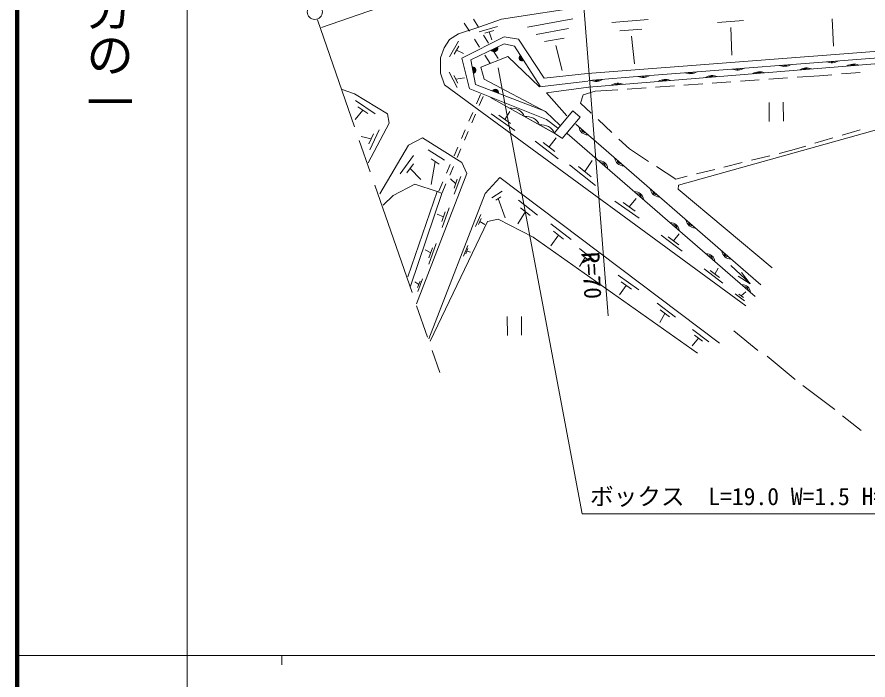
# Model space of a CAD drawing. Units: millimetres, scale not verified. Extents: x 40000 to 680000, y 20000 to 380000.
# Drawn here: x 40000 to 129958, y 202409 to 272468 of the extents above; entities that cross this region are included whole.
import ezdxf
from ezdxf.enums import TextEntityAlignment as Align

# ---------------------------------------------------------------- set-up
doc = ezdxf.new("R2010")
doc.units = ezdxf.units.MM
doc.header["$LTSCALE"] = 1000
doc.linetypes.add('CHAIN', pattern=[18.5, 12, -1.5, 3.5, -1.5])
for name, color, linetype, lineweight in [('M-BGD', 7, 'Continuous', 13), ('M-BMK', 2, 'CHAIN', 13), ('M-BMK-SRVR', 3, 'Continuous', 13), ('M-STR-HTXT', 7, 'Continuous', 13), ('M-TTL', 2, 'Continuous', 140), ('M-TTL-BAND', 7, 'Continuous', 13)]:
    doc.layers.add(name, color=color, linetype=linetype, lineweight=lineweight)
doc.styles.add('@ＭＳ ゴシック', font='')
doc.styles.add('ＭＳ ゴシック', font='')
doc.styles.get('@ＭＳ ゴシック').set_extended_font_data('@MS Gothic')
doc.styles.get('ＭＳ ゴシック').set_extended_font_data('MS Gothic')

# ---------------------------------------------------------------- blocks, each defined once
blk = doc.blocks.new('田')
at = {"color": 7, "linetype": 'Continuous', "lineweight": 13}
for p, q in [((-0.75, 1), (-0.75, -1)), ((0.75, -1), (0.75, 1))]:
    blk.add_line(p, q, dxfattribs=at)

msp = doc.modelspace()

# ---------------------------------------------------------------- linework, layer by layer
at = {"layer": 'M-BGD'}
for p, q in [((72182, 271373), (81083, 274460)), ((91203, 272232), (100416, 273665)), ((87821, 270968), (87281, 271810)), ((88266, 272257), (88796, 271409)), ((88941, 271435), (91203, 272232)), ((93949, 271394), (98762, 272274)), ((102863, 271896), (106731, 272216)), ((114033, 271883), (116802, 272107)), ((126183, 272283), (126303, 269402)), ((86662, 270686), (88941, 271435)), ((88864, 270908), (90799, 271477)), ((89443, 270766), (90410, 271050)), ((89926, 270908), (90211, 270054)), ((94864, 270632), (98302, 271261)), ((103736, 270992), (106057, 271184)), ((115447, 271350), (115579, 268445)), ((85148, 269205), (85734, 270100)), ((85702, 268246), (86683, 269910)), ((85734, 270100), (86662, 270686)), ((91510, 270375), (87006, 268104)), ((88900, 269284), (88360, 270126)), ((89326, 270561), (89856, 269713)), ((93012, 270118), (91510, 270375)), ((95722, 266017), (93012, 270118)), ((95779, 269871), (97842, 270248)), ((169651, 270696), (100447, 265068)), ((104964, 270443), (105264, 267538)), ((84756, 268167), (85148, 269205)), ((86201, 268546), (86692, 269378)), ((91514, 269619), (87962, 267942)), ((92581, 269375), (91514, 269619)), ((95310, 265152), (92581, 269375)), ((96963, 269468), (97645, 266805)), ((132660, 268996), (100300, 266493)), ((84756, 266519), (84756, 268167)), ((86446, 268962), (87207, 268613)), ((87006, 268104), (87848, 264881)), ((89020, 267152), (91877, 268287)), ((90007, 267558), (89439, 268442)), ((90386, 268865), (90881, 268072)), ((91877, 268287), (95246, 265101)), ((132726, 268301), (106446, 266257)), ((87962, 267942), (88480, 265335)), ((85195, 265311), (84756, 266519)), ((86526, 265018), (85686, 266640)), ((86612, 265481), (86192, 266291)), ((89386, 265907), (89020, 267152)), ((100300, 266493), (95722, 266017)), ((124848, 266267), (126146, 266373)), ((127143, 266455), (129136, 266617)), ((86402, 265886), (87291, 266057)), ((95905, 262464), (89386, 265907)), ((95246, 265101), (100337, 265687)), ((106446, 266257), (100416, 265745)), ((110488, 265270), (112483, 265409)), ((113481, 265478), (115476, 265616)), ((116473, 265686), (118469, 265824)), ((119466, 265894), (121461, 266032)), ((122459, 266101), (124848, 266267)), ((75675, 264352), (74357, 264824)), ((88107, 263168), (85195, 265311)), ((87869, 264863), (95961, 261635)), ((88480, 265335), (95889, 262484)), ((100410, 265064), (95978, 264442)), ((99853, 264235), (101116, 264619)), ((101116, 264619), (103505, 264785)), ((104502, 264854), (106497, 264993)), ((107495, 265062), (109490, 265201)), ((79175, 262236), (75675, 264352)), ((75797, 263646), (77875, 262251)), ((88981, 264273), (88567, 263308)), ((88859, 263132), (89263, 264086)), ((96795, 260193), (90066, 263963)), ((95978, 264442), (98139, 262025)), ((99578, 263356), (99853, 264235)), ((143009, 263945), (109932, 254715)), ((76046, 262970), (77085, 262273)), ((117029, 241954), (88107, 263168)), ((96833, 260185), (92077, 262827)), ((100700, 262306), (99578, 263356)), ((76566, 262621), (75755, 261640)), ((79354, 261243), (79175, 262236)), ((88172, 262389), (87778, 261470)), ((88079, 261290), (88469, 262211)), ((92621, 260488), (90117, 262237)), ((92180, 261207), (90928, 262082)), ((91554, 261645), (92109, 262491)), ((97370, 261036), (95905, 262464)), ((98762, 262537), (96784, 260194)), ((97626, 259644), (99531, 261878)), ((99531, 261878), (98762, 262537)), ((77108, 257044), (79354, 261243)), ((95961, 261635), (97150, 260766)), ((118643, 244153), (99066, 261146)), ((102890, 260255), (101430, 261622)), ((77685, 260111), (77187, 259051)), ((78290, 260558), (77294, 258438)), ((87383, 260551), (86989, 259632)), ((87299, 259449), (87689, 260369)), ((96830, 260195), (97612, 259651)), ((98173, 260171), (118039, 242944)), ((129129, 260545), (127212, 259975)), ((77436, 259581), (76369, 259830)), ((82849, 259717), (81384, 258912)), ((87024, 257081), (82849, 259717)), ((97215, 257492), (94768, 259355)), ((96850, 258273), (95626, 259205)), ((96238, 258739), (96978, 259685)), ((104742, 258522), (103620, 259572)), ((126253, 259690), (124336, 259120)), ((81384, 258912), (78345, 253785)), ((83450, 258447), (85185, 257328)), ((86594, 258714), (86200, 257795)), ((86519, 257607), (86909, 258528)), ((106767, 257201), (104742, 258522)), ((121771, 258357), (120553, 258054)), ((123378, 258835), (121771, 258357)), ((80495, 255900), (81899, 257825)), ((83767, 257489), (84634, 256929)), ((100033, 256137), (100794, 257296)), ((119583, 257812), (117642, 257329)), ((81216, 255991), (81918, 256954)), ((81567, 256472), (82676, 255301)), ((84201, 257209), (83782, 254777)), ((85805, 256876), (85411, 255957)), ((85739, 255765), (86129, 256686)), ((87537, 255945), (87024, 257081)), ((101137, 254662), (98420, 256838)), ((100712, 255592), (99353, 256681)), ((109631, 255335), (107605, 256655)), ((116671, 257088), (114731, 256605)), ((82227, 242175), (87537, 255945)), ((86904, 255632), (86212, 253735)), ((91027, 255506), (89497, 253813)), ((114262, 238006), (91027, 255506)), ((110849, 255639), (109631, 255335)), ((113760, 256363), (111819, 255880)), ((79773, 253601), (82044, 254810)), ((82044, 254810), (84424, 254041)), ((85016, 255038), (84602, 254073)), ((84945, 253891), (85349, 254845)), ((86373, 254854), (85819, 255366)), ((86546, 255328), (86200, 254380)), ((109932, 254715), (109876, 254275)), ((84424, 254041), (81311, 244995)), ((84907, 253808), (81591, 244013)), ((89497, 253813), (83520, 238448)), ((84449, 254021), (84907, 253808)), ((90182, 253358), (91278, 254070)), ((109876, 254275), (119827, 245973)), ((78711, 252576), (79773, 253601)), ((90601, 253126), (91149, 253481)), ((90875, 253303), (91601, 251251)), ((93015, 253123), (95007, 251543)), ((105760, 251202), (103213, 253023)), ((105363, 251951), (104089, 252862)), ((104726, 252406), (105445, 253288)), ((85683, 252310), (84943, 250233)), ((93740, 251899), (92929, 250597)), ((93242, 252294), (94238, 251504)), ((85090, 251362), (84421, 251632)), ((85275, 251881), (84905, 250843)), ((88482, 250322), (89014, 251584)), ((88789, 250535), (89055, 251166)), ((89745, 250863), (90881, 251119)), ((90881, 251119), (94580, 249215)), ((83666, 238228), (89745, 250863)), ((88922, 250850), (89444, 250542)), ((96446, 250609), (98566, 248973)), ((94580, 249215), (111939, 236937)), ((97234, 249414), (96416, 248283)), ((96704, 249823), (97764, 249005)), ((110314, 247711), (108080, 249404)), ((109952, 248383), (108835, 249230)), ((109394, 248806), (109984, 249553)), ((84302, 248522), (83548, 246360)), ((87191, 247186), (87646, 248334)), ((83733, 247546), (83157, 247859)), ((83921, 248086), (83544, 247005)), ((87434, 247434), (87662, 248008)), ((87548, 247721), (87937, 247602)), ((99448, 247998), (101084, 246718)), ((100069, 247040), (99479, 246087)), ((99660, 247360), (100478, 246720)), ((114619, 244354), (112640, 245846)), ((114248, 244938), (113258, 245684)), ((113753, 245311), (114123, 245943)), ((115451, 246203), (117502, 244299)), ((82879, 244800), (82367, 243449)), ((103542, 245193), (105733, 243628)), ((117520, 244273), (116239, 245093)), ((117520, 244273), (116574, 245464)), ((82480, 244217), (82054, 244495)), ((82608, 244555), (82352, 243879)), ((104406, 244083), (103708, 243102)), ((103858, 244475), (104953, 243692)), ((116903, 242492), (115917, 243226)), ((116812, 242821), (116319, 243188)), ((116566, 243004), (117034, 243441)), ((107662, 242214), (109626, 240734)), ((108473, 241151), (107961, 240184)), ((107982, 241521), (108964, 240782)), ((111423, 239462), (113136, 238160)), ((115762, 239318), (118326, 237231)), ((112049, 238535), (111356, 237707)), ((111620, 238860), (112477, 238209)), ((119315, 236645), (122245, 234155)), ((123087, 233532), (126456, 231005)), ((127262, 230309), (129239, 228771))]:
    msp.add_line(p, q, dxfattribs=at)
for centre, radius, start, end in [((90443, 269174), 378, 214.83009, 10.99556), ((90449, 269159), 302, 214.83009, 10.99556), ((90455, 269145), 227, 214.83009, 10.99556), ((90461, 269131), 151, 214.83009, 10.99556), ((90467, 269116), 75.6, 214.83009, 10.99556), ((93389, 268148), 309, 125.53469, 302.20693), ((93388, 268147), 247, 125.53469, 302.20693), ((93387, 268146), 185, 125.53469, 302.20693), ((93385, 268145), 124, 125.53469, 302.20693), ((93384, 268144), 61.8, 125.53469, 302.20693), ((88147, 266840), 352, 290.10722, 93.19338), ((121129, 268630), 1377, 247.4543, 301.43723), ((121176, 268018), 688, 247.4543, 301.43723), ((126114, 269017), 1377, 247.4543, 301.43723), ((126161, 268406), 688, 247.4543, 301.43723), ((128458, 266115), 1377, 67.65757, 121.6405), ((128408, 266726), 688, 67.65757, 121.6405), ((88157, 266842), 281, 290.10722, 93.19338), ((88167, 266844), 211, 290.10722, 93.19338), ((88177, 266846), 141, 290.10722, 93.19338), ((88187, 266848), 70.3, 290.10722, 93.19338), ((106167, 267484), 1395, 248.09764, 301.32532), ((111159, 267855), 1377, 247.4543, 301.43723), ((111207, 267243), 688, 247.4543, 301.43723), ((116144, 268242), 1377, 247.4543, 301.43723), ((116191, 267631), 688, 247.4543, 301.43723), ((118491, 265304), 1377, 67.65757, 121.6405), ((118441, 265916), 688, 67.65757, 121.6405), ((123474, 265710), 1377, 67.65757, 121.6405), ((123425, 266321), 688, 67.65757, 121.6405), ((101183, 267041), 1377, 247.86815, 301.85108), ((101235, 266430), 688, 247.86815, 301.85108), ((103540, 264088), 1377, 67.65757, 121.6405), ((103490, 264700), 688, 67.65757, 121.6405), ((106217, 266863), 697, 248.13957, 301.40098), ((108524, 264494), 1377, 67.65757, 121.6405), ((108474, 265105), 688, 67.65757, 121.6405), ((113507, 264899), 1377, 67.65757, 121.6405), ((113457, 265511), 688, 67.65757, 121.6405), ((90580, 264488), 339, 346.46632, 153.26108), ((90582, 264495), 271, 346.46632, 153.26108), ((90585, 264503), 203, 346.46632, 153.26108), ((90588, 264510), 136, 346.46632, 153.26108), ((90590, 264517), 67.8, 346.46632, 153.26108), ((92277, 261320), 1520, 24.32727, 97.55797), ((93862, 260439), 1520, 24.32727, 97.55797), ((95447, 259558), 1520, 24.32727, 97.55797), ((100317, 260929), 906, 185.43885, 272.64449), ((100102, 260681), 453, 185.43885, 272.64449), ((101537, 256385), 906, 5.46649, 92.67213), ((104093, 257652), 906, 185.43885, 272.64449), ((103878, 257404), 453, 185.43885, 272.64449), ((101752, 256633), 453, 5.46649, 92.67213), ((105315, 253109), 906, 5.46649, 92.67213), ((105530, 253357), 453, 5.46649, 92.67213), ((107869, 254374), 906, 185.43885, 272.64449), ((107653, 254126), 453, 185.43885, 272.64449), ((111645, 251097), 906, 185.43885, 272.64449), ((109092, 249834), 906, 5.46649, 92.67213), ((109307, 250082), 453, 5.46649, 92.67213), ((111429, 250849), 453, 185.43885, 272.64449), ((112870, 246558), 906, 5.46649, 92.67213), ((115420, 247819), 906, 185.43885, 272.64449), ((115205, 247571), 453, 185.43885, 272.64449), ((113085, 246806), 453, 5.46649, 92.67213), ((116647, 243282), 906, 5.46649, 92.67213), ((116862, 243530), 453, 5.46649, 92.67213)]:
    msp.add_arc(centre, radius, start, end, dxfattribs=at)
at = {"layer": 'M-BMK'}
msp.add_line((71762, 272187), (84690, 234907), dxfattribs=at)
at = {"layer": 'M-BMK-SRVR'}
msp.add_line((102496, 240901), (99390, 280300), dxfattribs=at)
msp.add_circle((71482, 273009), 800, dxfattribs=at)
at = {"layer": 'M-STR-HTXT'}
for p, q in [((90853, 267084), (99735, 219967)), ((99735, 219967), (135943, 219967))]:
    msp.add_line(p, q, dxfattribs=at)
at = {"layer": 'M-TTL'}
msp.add_line((40000, 380000), (40000, 20000), dxfattribs=at)
at = {"layer": 'M-TTL-BAND'}
for p, q in [((58000, 370000), (58000, 20000)), ((40000, 205000), (579000, 205000)), ((68000, 205000), (68000, 204000))]:
    msp.add_line(p, q, dxfattribs=at)

# ---------------------------------------------------------------- block references
at = {"layer": 'M-BGD', "xscale": 1000, "yscale": 1000, "rotation": 0.65231}
for p in [(120267, 262448), (92581, 239829)]:
    msp.add_blockref('田', p, dxfattribs=at)

# ---------------------------------------------------------------- texts
at = {"layer": 'M-BMK-SRVR', "style": 'ＭＳ ゴシック'}
msp.add_text('R=70', height=1833, rotation=273.013, dxfattribs=at).set_placement((99177, 247573), align=Align.BOTTOM_LEFT)
at = {"layer": 'M-STR-HTXT', "style": 'ＭＳ ゴシック'}
msp.add_text('ボックス\u3000L=19.0 W=1.5 H=2.0', height=1833, dxfattribs=at).set_placement((100574, 220335), align=Align.BOTTOM_LEFT)
at = {"layer": 'M-TTL-BAND', "style": '@ＭＳ ゴシック'}
msp.add_text('縮尺千分の一', height=3666, rotation=270, dxfattribs=at).set_placement((49777, 261030), align=Align.MIDDLE_RIGHT)

doc.saveas('drawing.dxf')
